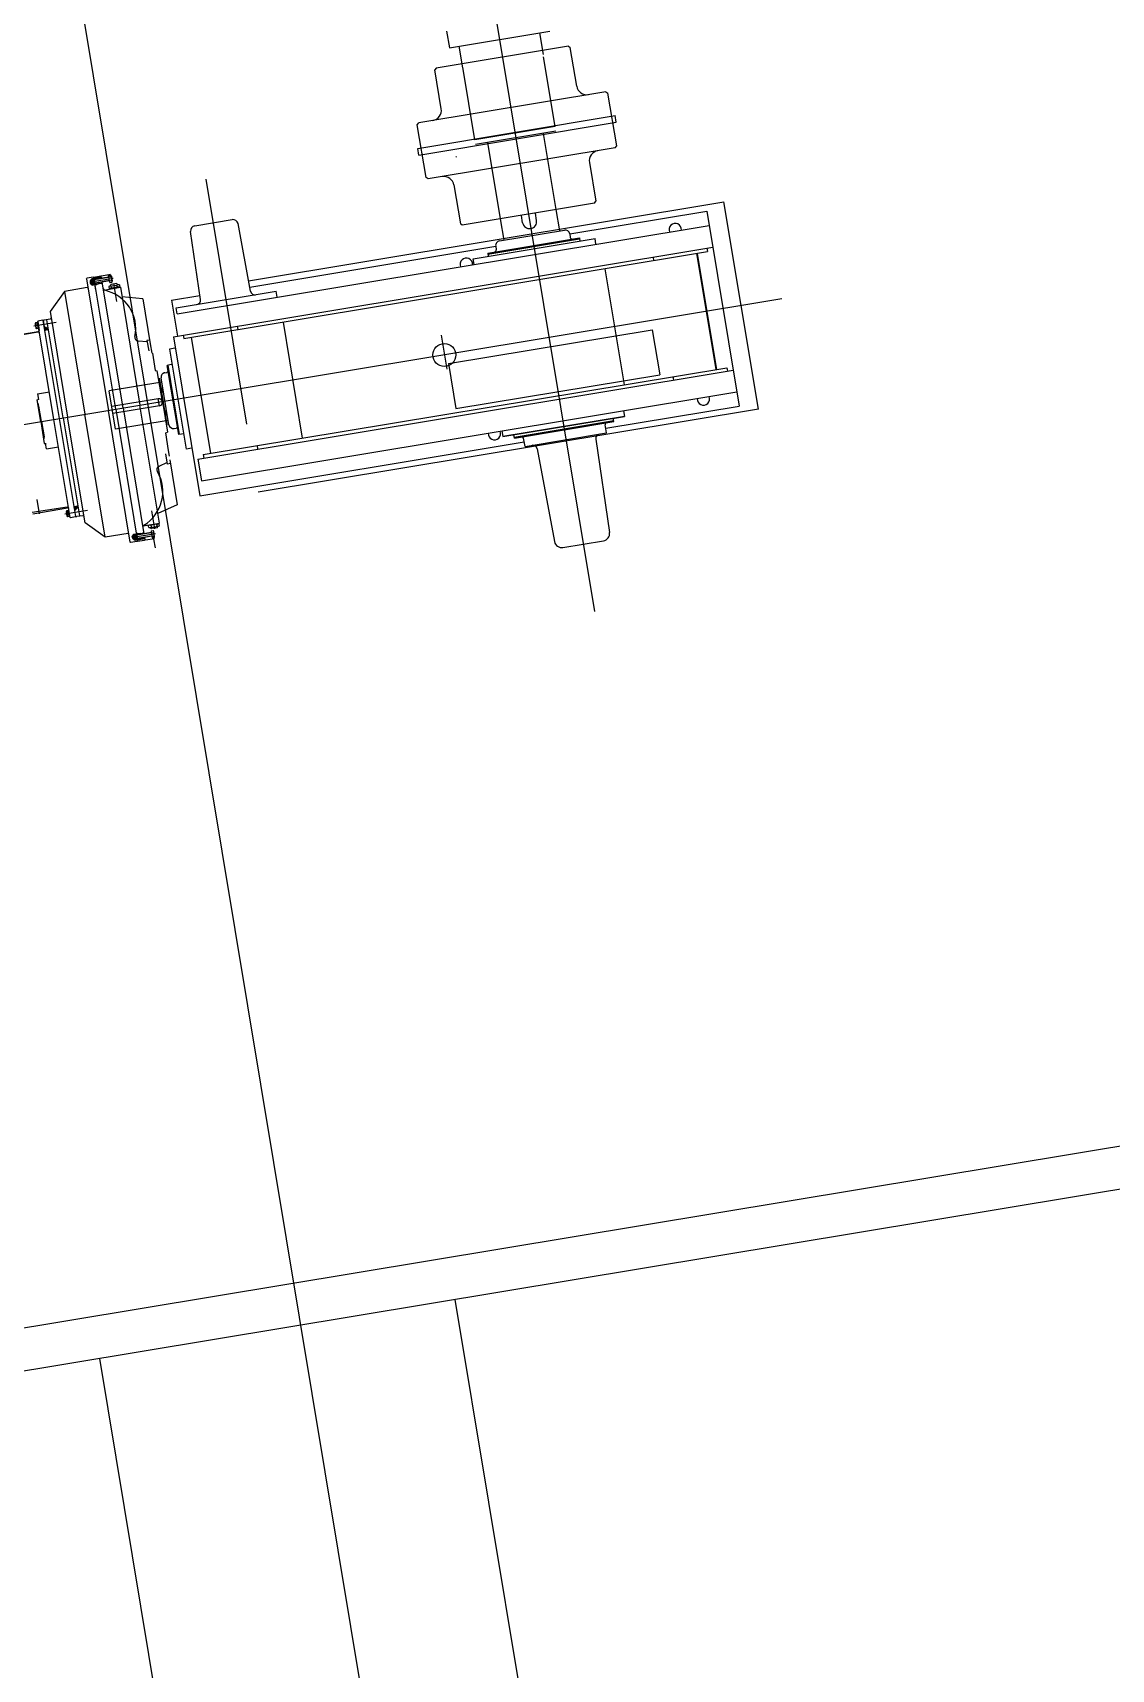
# Model space of a CAD drawing. Header units: millimetres. Extents: x -16232 to 52632, y -3739 to 20678.
# Drawn here: x 20606 to 20649.6, y 14669.2 to 14735.4 of the extents above; entities that cross this region are included whole.
import ezdxf

# ---------------------------------------------------------------- set-up
doc = ezdxf.new("R2010")
doc.units = ezdxf.units.MM
doc.header["$LTSCALE"] = 300
doc.header["$MEASUREMENT"] = 0
doc.layers.add('CINZA-8', color=8, linetype='Continuous')
pattern_1 = [(324.4254, (20599.26354, 14725.64225), (-0.0548078, -0.0766264), []), (234.4254, (20599.26354, 14725.64225), (-0.186242, -0.0984451), [0.2355247, -0.141315])]
pattern_2 = [(54.4254, (20601.56576, 14711.77387), (-0.0766264, 0.0548078), []), (144.4254, (20601.56576, 14711.77387), (-0.2080607, 0.0329891), [0.2355247, -0.141315])]

msp = doc.modelspace()

# ---------------------------------------------------------------- hatches: boundary and pattern name
at = {"layer": 'CINZA-8'}
h = msp.add_hatch(dxfattribs=at)
h.set_pattern_fill('ANSI38', color=256, scale=0.753679, angle=-170.5746, style=0)
h.set_pattern_definition(pattern_1)
h.paths.add_polyline_path([(20608.783, 14725.282), (20608.645, 14725.267), (20608.553, 14725.229), (20608.486, 14725.23), (20608.479, 14725.272), (20608.776, 14725.322)])
h.paths.add_polyline_path([(20608.749, 14725.485), (20608.452, 14725.436), (20608.444, 14725.48), (20608.449, 14725.481), (20608.531, 14725.501), (20608.618, 14725.504), (20608.665, 14725.521), (20608.722, 14725.515), (20608.743, 14725.523)])
h = msp.add_hatch(dxfattribs=at)
h.set_pattern_fill('ANSI38', color=256, scale=0.753679, angle=-170.5746, style=0)
h.set_pattern_definition(pattern_1)
h.paths.add_polyline_path([(20608.486, 14725.23), (20608.451, 14725.23), (20608.391, 14725.207), (20608.331, 14725.231), (20608.296, 14725.281), (20608.285, 14725.332), (20608.289, 14725.388), (20608.328, 14725.433), (20608.352, 14725.465), (20608.444, 14725.48), (20608.45, 14725.443), (20608.376, 14725.431), (20608.339, 14725.333), (20608.406, 14725.253), (20608.48, 14725.265)])
h = msp.add_hatch(dxfattribs=at)
h.set_pattern_fill('STEEL', color=256, scale=0.301472, angle=-170.5746, style=0)
h.set_pattern_definition([(324.4254, (20598.692323, 14725.547427), (-0.02192311, -0.03065058), []), (324.4254, (20598.69541, 14725.52884), (-0.02192311, -0.03065058), [])])
h.paths.add_polyline_path([(20608.465, 14725.354), (20608.391, 14725.342), (20608.378, 14725.422), (20608.385, 14725.433), (20608.441, 14725.442), (20608.452, 14725.435)])
h.paths.add_polyline_path([(20608.479, 14725.274), (20608.471, 14725.264), (20608.415, 14725.254), (20608.404, 14725.262), (20608.391, 14725.342), (20608.465, 14725.354)])
h = msp.add_hatch(dxfattribs=at)
h.set_pattern_fill('ANSI38', color=256, scale=0.753679, angle=-170.5746, style=0)
h.set_pattern_definition(pattern_1)
h.paths.add_polyline_path([(20606.562, 14723.438), (20606.58, 14723.399), (20606.565, 14723.396), (20606.444, 14723.483), (20606.436, 14723.497), (20606.433, 14723.513), (20606.446, 14723.52), (20606.471, 14723.51), (20606.501, 14723.504), (20606.518, 14723.482), (20606.552, 14723.473)])
h = msp.add_hatch(dxfattribs=at)
h.set_pattern_fill('ANSI37', color=256, scale=0.075368, angle=-170.5746, style=0)
h.set_pattern_definition([(324.4254, (20598.692323, 14725.547427), (-0.005480778, -0.007662644), []), (234.4254, (20598.692323, 14725.547427), (-0.007662644, 0.005480778), [])])
edge = h.paths.add_edge_path()
edge.add_ellipse((20606.482, 14723.415), major_axis=(0.0189, 0.0264), ratio=1, start_angle=135, end_angle=315)
edge.add_ellipse((20606.482, 14723.415), major_axis=(0.0189, 0.0264), ratio=1, start_angle=315, end_angle=495)
h = msp.add_hatch(dxfattribs=at)
h.set_pattern_fill('ANSI37', color=256, scale=0.075368, angle=-170.5746, style=0)
h.set_pattern_definition([(54.4254, (20600.994535, 14711.679046), (-0.007662644, 0.005480778), []), (144.4254, (20600.994535, 14711.679046), (-0.005480778, -0.007662644), [])])
edge = h.paths.add_edge_path()
edge.add_ellipse((20607.678, 14716.214), major_axis=(-0.0264, 0.0189), ratio=1, start_angle=45, end_angle=225)
edge.add_ellipse((20607.678, 14716.214), major_axis=(-0.0264, 0.0189), ratio=1, start_angle=225, end_angle=405)
h = msp.add_hatch(dxfattribs=at)
h.set_pattern_fill('ANSI38', color=256, scale=0.753679, angle=-170.5746, style=0)
h.set_pattern_definition(pattern_2)
h.paths.add_polyline_path([(20607.76, 14716.219), (20607.765, 14716.261), (20607.75, 14716.259), (20607.663, 14716.138), (20607.66, 14716.122), (20607.663, 14716.105), (20607.677, 14716.103), (20607.697, 14716.12), (20607.724, 14716.136), (20607.733, 14716.163), (20607.762, 14716.182)])
h = msp.add_hatch(dxfattribs=at)
h.set_pattern_fill('ANSI38', color=256, scale=0.753679, angle=-170.5746, style=0)
h.set_pattern_definition(pattern_2)
h.paths.add_polyline_path([(20610.16, 14715.144), (20610.128, 14715.132), (20610.063, 14715.135), (20610.014, 14715.093), (20609.996, 14715.034), (20610.003, 14714.983), (20610.025, 14714.931), (20610.076, 14714.9), (20610.11, 14714.878), (20610.202, 14714.894), (20610.196, 14714.93), (20610.121, 14714.918), (20610.055, 14714.999), (20610.092, 14715.096), (20610.166, 14715.109)])
h = msp.add_hatch(dxfattribs=at)
h.set_pattern_fill('STEEL', color=256, scale=0.301472, angle=-170.5746, style=0)
h.set_pattern_definition([(54.4254, (20600.994535, 14711.679046), (-0.03065058, 0.02192311), []), (54.4254, (20600.99145, 14711.697633), (-0.03065058, 0.02192311), [])])
h.paths.add_polyline_path([(20610.181, 14715.02), (20610.106, 14715.007), (20610.12, 14714.927), (20610.13, 14714.919), (20610.187, 14714.929), (20610.194, 14714.939)])
h.paths.add_polyline_path([(20610.167, 14715.1), (20610.157, 14715.107), (20610.101, 14715.098), (20610.093, 14715.087), (20610.106, 14715.007), (20610.181, 14715.02)])
h = msp.add_hatch(dxfattribs=at)
h.set_pattern_fill('ANSI38', color=256, scale=0.753679, angle=-170.5746, style=0)
h.set_pattern_definition(pattern_2)
h.paths.add_polyline_path([(20610.458, 14715.19), (20610.323, 14715.16), (20610.223, 14715.166), (20610.16, 14715.144), (20610.167, 14715.101), (20610.465, 14715.151)])
h.paths.add_polyline_path([(20610.492, 14714.987), (20610.194, 14714.938), (20610.202, 14714.894), (20610.206, 14714.894), (20610.29, 14714.901), (20610.374, 14714.927), (20610.424, 14714.926), (20610.476, 14714.951), (20610.498, 14714.95)])

# ---------------------------------------------------------------- linework, layer by layer
for p, q in [((20590.671, 14840.534), (20649.367, 14486.954)), ((20616.791, 14783.716), (20628.697, 14711.995)), ((20622.712, 14735.482), (20622.825, 14734.805)), ((20622.825, 14734.805), (20626.885, 14735.479)), ((20627.64, 14734.882), (20622.294, 14733.994)), ((20623.368, 14734.005), (20623.224, 14734.872)), ((20626.629, 14734.547), (20626.486, 14735.413)), ((20627.64, 14734.882), (20627.719, 14734.825)), ((20627.979, 14733.255), (20627.719, 14734.825)), ((20627.103, 14731.622), (20626.634, 14734.452)), ((20622.294, 14733.994), (20622.238, 14733.915)), ((20622.498, 14732.345), (20622.238, 14733.915)), ((20623.855, 14731.083), (20623.366, 14734.029)), ((20629.163, 14733.035), (20621.584, 14731.776)), ((20629.163, 14733.035), (20629.242, 14732.978)), ((20629.597, 14730.84), (20629.242, 14732.978)), ((20621.528, 14731.698), (20621.584, 14731.776)), ((20621.883, 14729.559), (20621.528, 14731.698)), ((20621.548, 14730.741), (20629.533, 14732.067)), ((20621.593, 14730.471), (20629.578, 14731.796)), ((20627.103, 14731.622), (20623.855, 14731.083)), ((20629.578, 14731.796), (20629.533, 14732.067)), ((20627.135, 14731.432), (20623.886, 14730.893)), ((20624.896, 14727.89), (20624.383, 14730.976)), ((20627.15, 14728.264), (20626.638, 14731.35)), ((20629.541, 14730.761), (20629.597, 14730.84)), ((20621.593, 14730.471), (20621.548, 14730.741)), ((20629.541, 14730.761), (20621.962, 14729.503)), ((20623.112, 14730.392), (20623.086, 14730.411)), ((20628.492, 14730.17), (20628.752, 14728.6)), ((20614.634, 14719.578), (20612.988, 14729.497)), ((20621.962, 14729.503), (20621.883, 14729.559)), ((20623.01, 14729.26), (20623.271, 14727.69)), ((20614.702, 14725.386), (20633.936, 14728.579)), ((20628.696, 14728.521), (20623.35, 14727.633)), ((20627.294, 14727.4), (20627.15, 14728.264)), ((20627.695, 14727.278), (20633.242, 14728.199)), ((20628.696, 14728.521), (20628.752, 14728.6)), ((20633.242, 14728.199), (20634.552, 14720.309)), ((20635.328, 14720.191), (20633.936, 14728.579)), ((20611.811, 14724.05), (20633.337, 14727.624)), ((20612.52, 14727.606), (20614.041, 14727.859)), ((20614.78, 14724.963), (20614.273, 14727.696)), ((20623.35, 14727.633), (20623.271, 14727.69)), ((20625.039, 14727.026), (20624.896, 14727.89)), ((20625.79, 14727.734), (20625.741, 14728.03)), ((20626.354, 14727.828), (20626.305, 14728.124)), ((20612.756, 14724.627), (20612.353, 14727.377)), ((20623.789, 14726.272), (20628.72, 14727.09)), ((20624.376, 14726.507), (20628.089, 14727.123)), ((20624.383, 14726.467), (20628.095, 14727.083)), ((20624.851, 14726.995), (20627.481, 14727.432)), ((20627.694, 14727.279), (20627.719, 14727.132)), ((20628.089, 14727.123), (20628.111, 14726.989)), ((20628.758, 14726.864), (20628.72, 14727.09)), ((20611.657, 14723.12), (20633.483, 14726.743)), ((20612.08, 14723.045), (20633.272, 14726.563)), ((20614.749, 14725.129), (20624.699, 14726.781)), ((20623.827, 14726.045), (20623.789, 14726.272)), ((20624.376, 14726.507), (20624.399, 14726.373)), ((20624.699, 14726.782), (20624.723, 14726.634)), ((20631.066, 14726.342), (20631.089, 14726.201)), ((20632.832, 14726.49), (20633.611, 14721.794)), ((20632.849, 14726.493), (20633.629, 14721.797)), ((20633.249, 14726.704), (20633.272, 14726.563)), ((20608.421, 14725.53), (20608.153, 14725.486)), ((20608.438, 14725.518), (20608.421, 14725.53)), ((20608.436, 14725.533), (20608.718, 14725.58)), ((20609.323, 14720.187), (20608.436, 14725.533)), ((20608.523, 14725.005), (20608.438, 14725.518)), ((20609.048, 14725.527), (20608.453, 14725.429)), ((20609.05, 14725.516), (20608.455, 14725.417)), ((20608.735, 14725.567), (20608.718, 14725.58)), ((20608.75, 14725.478), (20608.735, 14725.567)), ((20608.755, 14725.586), (20609.117, 14725.646)), ((20609.037, 14725.594), (20609.123, 14725.609)), ((20609.083, 14725.312), (20609.037, 14725.594)), ((20609.048, 14725.524), (20609.134, 14725.538)), ((20609.092, 14725.565), (20609.083, 14725.62)), ((20609.147, 14725.576), (20609.182, 14725.364)), ((20629.115, 14725.873), (20629.895, 14721.177)), ((20607.248, 14724.953), (20606.665, 14724.139)), ((20608.17, 14725.107), (20607.248, 14724.953)), ((20607.248, 14724.953), (20608.073, 14719.979)), ((20608.141, 14725.468), (20608.153, 14725.486)), ((20608.141, 14725.468), (20608.195, 14725.141)), ((20608.144, 14725.446), (20609.026, 14720.138)), ((20609.223, 14725.48), (20608.313, 14725.329)), ((20608.339, 14725.333), (20608.376, 14725.431)), ((20608.406, 14725.253), (20608.339, 14725.333)), ((20608.45, 14725.443), (20608.376, 14725.431)), ((20608.406, 14725.253), (20608.376, 14725.431)), ((20608.378, 14725.422), (20608.385, 14725.433)), ((20608.415, 14725.254), (20608.404, 14725.262)), ((20608.48, 14725.265), (20608.406, 14725.253)), ((20608.452, 14725.435), (20608.441, 14725.442)), ((20608.749, 14725.485), (20608.452, 14725.436)), ((20608.464, 14725.43), (20608.455, 14725.417)), ((20608.489, 14725.282), (20608.464, 14725.43)), ((20608.471, 14725.264), (20608.479, 14725.274)), ((20609.07, 14725.39), (20608.476, 14725.291)), ((20608.489, 14725.282), (20608.476, 14725.291)), ((20609.072, 14725.379), (20608.478, 14725.28)), ((20608.776, 14725.322), (20608.479, 14725.272)), ((20609.62, 14720.236), (20608.775, 14725.329)), ((20608.849, 14725.01), (20609.513, 14725.12)), ((20609.041, 14725.152), (20609.059, 14725.045)), ((20609.487, 14725.139), (20609.055, 14725.067)), ((20609.072, 14725.382), (20609.158, 14725.397)), ((20609.083, 14725.312), (20609.169, 14725.326)), ((20609.11, 14725.172), (20609.401, 14725.22)), ((20609.118, 14725.217), (20609.11, 14725.172)), ((20609.363, 14725.268), (20609.131, 14725.23)), ((20609.133, 14725.08), (20609.137, 14725.058)), ((20609.159, 14725.085), (20609.144, 14725.177)), ((20609.363, 14724.547), (20609.243, 14725.273)), ((20609.382, 14725.122), (20609.367, 14725.214)), ((20609.378, 14725.26), (20609.401, 14725.22)), ((20609.408, 14725.126), (20609.412, 14725.104)), ((20609.472, 14725.224), (20609.49, 14725.117)), ((20609.513, 14725.12), (20610.304, 14720.35)), ((20611.772, 14724.284), (20615.822, 14724.957)), ((20615.861, 14724.723), (20615.822, 14724.957)), ((20636.275, 14724.649), (20572.661, 14714.089)), ((20610.426, 14724.653), (20609.576, 14724.736)), ((20610.732, 14722.835), (20610.43, 14724.654)), ((20611.58, 14724.603), (20612.732, 14724.794)), ((20611.58, 14724.603), (20611.822, 14723.147)), ((20611.811, 14724.05), (20611.772, 14724.284)), ((20606.919, 14723.692), (20606.008, 14723.541)), ((20606.068, 14723.643), (20606.098, 14723.463)), ((20606.144, 14723.687), (20606.077, 14723.676)), ((20606.154, 14723.627), (20606.087, 14723.616)), ((20606.174, 14723.506), (20606.107, 14723.495)), ((20606.144, 14723.687), (20606.184, 14723.446)), ((20606.147, 14723.672), (20606.177, 14723.677)), ((20606.16, 14723.594), (20606.194, 14723.574)), ((20606.165, 14723.565), (20606.199, 14723.545)), ((20606.166, 14723.738), (20606.176, 14723.752)), ((20606.166, 14723.738), (20606.228, 14723.367)), ((20606.376, 14723.785), (20606.176, 14723.752)), ((20606.825, 14719.772), (20606.177, 14723.677)), ((20606.39, 14723.775), (20606.376, 14723.785)), ((20606.39, 14723.775), (20606.455, 14723.378)), ((20607.048, 14719.809), (20606.39, 14723.775)), ((20606.67, 14723.834), (20606.432, 14723.794)), ((20607.197, 14719.834), (20606.538, 14723.8)), ((20606.665, 14724.139), (20607.375, 14719.864)), ((20614.239, 14723.549), (20614.263, 14723.408)), ((20616.095, 14723.712), (20616.875, 14719.015)), ((20606.185, 14723.306), (20604.772, 14723.056)), ((20604.78, 14723.104), (20606.187, 14723.337)), ((20606.184, 14723.446), (20606.117, 14723.435)), ((20606.182, 14723.461), (20606.212, 14723.466)), ((20606.437, 14723.487), (20606.565, 14723.396)), ((20606.58, 14723.399), (20606.455, 14723.378)), ((20610.598, 14722.906), (20610.234, 14722.942)), ((20610.708, 14722.984), (20610.589, 14722.964)), ((20610.589, 14722.964), (20610.658, 14722.548)), ((20611.657, 14723.12), (20612.725, 14716.686)), ((20612.056, 14723.186), (20612.08, 14723.045)), ((20612.379, 14723.095), (20613.159, 14718.398)), ((20622.49, 14723.189), (20622.719, 14721.806)), ((20622.787, 14722.032), (20631.038, 14723.402)), ((20631.038, 14723.402), (20631.34, 14721.584)), ((20610.795, 14722.456), (20610.732, 14722.835)), ((20610.81, 14722.457), (20610.795, 14722.456)), ((20610.81, 14722.457), (20610.927, 14721.752)), ((20611.732, 14722.656), (20611.498, 14722.617)), ((20611.498, 14722.617), (20612.17, 14718.566)), ((20610.927, 14721.752), (20611.005, 14721.744)), ((20611.212, 14720.5), (20611.005, 14721.744)), ((20611.314, 14721.663), (20611.399, 14721.677)), ((20611.515, 14721.979), (20611.409, 14721.961)), ((20611.874, 14719.158), (20611.409, 14721.961)), ((20611.908, 14719.163), (20611.442, 14721.967)), ((20611.602, 14721.993), (20611.515, 14721.979)), ((20612.648, 14718.169), (20634.31, 14721.765)), ((20612.86, 14718.349), (20634.052, 14721.867)), ((20622.787, 14722.032), (20623.089, 14720.214)), ((20623.089, 14720.214), (20631.34, 14721.584)), ((20634.052, 14721.867), (20634.075, 14721.726)), ((20606.157, 14720.807), (20606.64, 14720.887)), ((20611.193, 14721.28), (20609.063, 14720.926)), ((20609.319, 14719.379), (20609.063, 14720.926)), ((20611.411, 14719.548), (20611.097, 14721.442)), ((20611.479, 14719.559), (20611.164, 14721.453)), ((20611.188, 14721.063), (20611.221, 14720.865)), ((20612.794, 14717.288), (20634.456, 14720.884)), ((20631.869, 14721.504), (20631.892, 14721.363)), ((20606.144, 14720.562), (20606.216, 14720.588)), ((20606.29, 14719.683), (20606.144, 14720.562)), ((20606.157, 14720.807), (20606.194, 14720.58)), ((20606.176, 14720.426), (20606.415, 14718.985)), ((20606.216, 14720.313), (20606.181, 14720.338)), ((20606.319, 14719.688), (20606.216, 14720.313)), ((20611.046, 14720.606), (20609.168, 14720.294)), ((20611.093, 14720.324), (20609.214, 14720.012)), ((20609.62, 14720.236), (20610.466, 14715.143)), ((20611.096, 14715.579), (20610.304, 14720.35)), ((20611.093, 14720.324), (20611.046, 14720.606)), ((20611.212, 14720.5), (20611.418, 14719.256)), ((20635.328, 14720.191), (20615.09, 14716.831)), ((20629.158, 14719.413), (20634.552, 14720.309)), ((20606.29, 14719.683), (20606.435, 14718.804)), ((20606.319, 14719.688), (20606.423, 14719.064)), ((20607.483, 14715.806), (20606.825, 14719.772)), ((20607.706, 14715.843), (20607.048, 14719.809)), ((20607.197, 14719.834), (20607.855, 14715.868)), ((20608.085, 14715.588), (20607.375, 14719.864)), ((20608.899, 14715.005), (20608.073, 14719.979)), ((20609.911, 14714.807), (20609.026, 14720.138)), ((20611.45, 14719.733), (20609.319, 14719.379)), ((20609.323, 14720.187), (20610.21, 14714.841)), ((20611.375, 14719.936), (20611.342, 14720.135)), ((20629.914, 14719.897), (20624.983, 14719.079)), ((20624.983, 14719.079), (20629.914, 14719.897)), ((20625.454, 14719.06), (20629.474, 14719.728)), ((20625.461, 14719.02), (20629.481, 14719.688)), ((20629.189, 14719.226), (20629.134, 14719.56)), ((20629.481, 14719.688), (20629.459, 14719.822)), ((20629.877, 14720.124), (20629.914, 14719.897)), ((20606.423, 14719.064), (20606.398, 14719.029)), ((20611.347, 14719.224), (20611.418, 14719.256)), ((20611.464, 14718.519), (20611.347, 14719.224)), ((20611.688, 14719.41), (20611.773, 14719.424)), ((20611.98, 14719.176), (20611.874, 14719.158)), ((20612.067, 14719.19), (20611.98, 14719.176)), ((20612.725, 14716.686), (20625.855, 14718.865)), ((20624.945, 14719.305), (20624.983, 14719.079)), ((20625.461, 14719.02), (20625.439, 14719.154)), ((20625.886, 14718.677), (20625.831, 14719.012)), ((20625.886, 14718.677), (20629.189, 14719.226)), ((20628.751, 14718.974), (20629.304, 14715.199)), ((20606.435, 14718.804), (20606.512, 14718.803)), ((20606.527, 14718.577), (20606.489, 14718.804)), ((20606.527, 14718.577), (20607.01, 14718.658)), ((20611.418, 14717.968), (20611.349, 14718.384)), ((20611.464, 14718.519), (20611.449, 14718.515)), ((20611.449, 14718.515), (20611.488, 14718.285)), ((20612.404, 14718.605), (20612.17, 14718.566)), ((20612.86, 14718.349), (20612.883, 14718.208)), ((20615.042, 14718.711), (20615.066, 14718.57)), ((20626.383, 14718.581), (20627.078, 14714.829)), ((20611.408, 14718.025), (20611.075, 14717.874)), ((20611.537, 14717.987), (20611.418, 14717.968)), ((20611.512, 14718.136), (20611.814, 14716.317)), ((20612.648, 14718.169), (20612.794, 14717.288)), ((20607.361, 14716.221), (20605.943, 14716.001)), ((20606.131, 14716.529), (20606.226, 14715.956)), ((20607.765, 14716.261), (20607.64, 14716.24)), ((20607.658, 14716.131), (20607.75, 14716.259)), ((20611.81, 14716.316), (20611.033, 14715.963)), ((20605.966, 14715.959), (20607.373, 14716.192)), ((20608.18, 14716.093), (20607.27, 14715.942)), ((20607.359, 14715.864), (20607.329, 14716.045)), ((20607.406, 14716.088), (20607.339, 14716.077)), ((20607.416, 14716.028), (20607.349, 14716.017)), ((20607.436, 14715.908), (20607.369, 14715.897)), ((20607.446, 14715.847), (20607.379, 14715.836)), ((20607.446, 14715.847), (20607.406, 14716.088)), ((20607.408, 14716.074), (20607.438, 14716.078)), ((20607.425, 14715.97), (20607.451, 14716)), ((20607.43, 14715.941), (20607.456, 14715.971)), ((20607.443, 14715.862), (20607.473, 14715.867)), ((20607.483, 14715.806), (20607.497, 14715.796)), ((20607.696, 14715.829), (20607.497, 14715.796)), ((20607.706, 14715.843), (20607.696, 14715.829)), ((20607.991, 14715.878), (20607.753, 14715.839)), ((20608.899, 14715.005), (20608.085, 14715.588)), ((20610.433, 14715.469), (20611.096, 14715.579)), ((20611.078, 14715.553), (20610.647, 14715.482)), ((20610.77, 14716.073), (20610.89, 14715.348)), ((20611, 14715.54), (20610.996, 14715.563)), ((20611.092, 14715.469), (20611.074, 14715.576)), ((20609.822, 14715.159), (20608.899, 14715.005)), ((20610.938, 14715.145), (20610.028, 14714.994)), ((20610.092, 14715.096), (20610.055, 14714.999)), ((20610.055, 14714.999), (20610.121, 14714.918)), ((20610.166, 14715.109), (20610.092, 14715.096)), ((20610.092, 14715.096), (20610.121, 14714.918)), ((20610.101, 14715.098), (20610.093, 14715.087)), ((20610.12, 14714.927), (20610.13, 14714.919)), ((20610.196, 14714.93), (20610.121, 14714.918)), ((20610.157, 14715.107), (20610.167, 14715.1)), ((20610.465, 14715.151), (20610.167, 14715.101)), ((20610.763, 14715.193), (20610.168, 14715.094)), ((20610.765, 14715.181), (20610.17, 14715.083)), ((20610.18, 14715.096), (20610.17, 14715.083)), ((20610.18, 14715.096), (20610.204, 14714.947)), ((20610.194, 14714.939), (20610.187, 14714.929)), ((20610.786, 14715.055), (20610.191, 14714.956)), ((20610.204, 14714.947), (20610.191, 14714.956)), ((20610.788, 14715.044), (20610.193, 14714.945)), ((20610.492, 14714.987), (20610.194, 14714.938)), ((20610.491, 14714.995), (20610.505, 14714.905)), ((20610.505, 14714.905), (20610.493, 14714.888)), ((20610.53, 14714.894), (20610.891, 14714.954)), ((20610.661, 14715.397), (20610.643, 14715.504)), ((20610.725, 14715.495), (20610.721, 14715.517)), ((20610.732, 14715.401), (20611.023, 14715.449)), ((20610.755, 14715.36), (20610.732, 14715.401)), ((20610.751, 14715.499), (20610.766, 14715.406)), ((20610.752, 14715.26), (20610.838, 14715.274)), ((20610.752, 14715.26), (20610.799, 14714.977)), ((20610.764, 14715.189), (20610.85, 14715.203)), ((20611.002, 14715.391), (20610.77, 14715.353)), ((20610.787, 14715.048), (20610.873, 14715.062)), ((20610.799, 14714.977), (20610.885, 14714.991)), ((20610.842, 14715.022), (20610.851, 14714.968)), ((20610.858, 14714.927), (20610.917, 14714.57)), ((20610.897, 14715.03), (20610.862, 14715.242)), ((20610.974, 14715.536), (20610.989, 14715.443)), ((20611.015, 14715.403), (20611.023, 14715.449)), ((20609.911, 14714.807), (20609.928, 14714.794)), ((20610.196, 14714.839), (20609.928, 14714.794)), ((20610.208, 14714.856), (20610.196, 14714.839)), ((20610.21, 14714.841), (20610.493, 14714.888)), ((20627.422, 14714.588), (20629.057, 14714.859)), ((20712.327, 14700.712), (20545.471, 14673.013)), ((20691.103, 14695.45), (20583.105, 14677.522)), ((20623.05, 14684.153), (21014.921, 12323.545)), ((20608.664, 14681.765), (21000.536, 12321.157))]:
    msp.add_line(p, q, dxfattribs=at)
for points in [[(20608.743, 14725.523), (20608.722, 14725.515), (20608.665, 14725.521), (20608.618, 14725.504), (20608.531, 14725.501), (20608.449, 14725.481), (20608.352, 14725.465), (20608.328, 14725.433), (20608.289, 14725.388), (20608.285, 14725.332), (20608.296, 14725.281), (20608.331, 14725.231), (20608.391, 14725.207), (20608.451, 14725.23), (20608.553, 14725.229), (20608.645, 14725.267), (20608.783, 14725.282)], [(20606.433, 14723.513), (20606.446, 14723.52), (20606.471, 14723.51), (20606.501, 14723.504), (20606.518, 14723.482), (20606.552, 14723.473), (20606.562, 14723.438), (20606.58, 14723.399)], [(20607.663, 14716.105), (20607.677, 14716.103), (20607.697, 14716.12), (20607.724, 14716.136), (20607.733, 14716.163), (20607.762, 14716.182), (20607.76, 14716.219), (20607.765, 14716.261)], [(20610.498, 14714.95), (20610.476, 14714.951), (20610.424, 14714.926), (20610.374, 14714.927), (20610.29, 14714.901), (20610.206, 14714.894), (20610.11, 14714.878), (20610.076, 14714.9), (20610.025, 14714.931), (20610.003, 14714.983), (20609.996, 14715.034), (20610.014, 14715.093), (20610.063, 14715.135), (20610.128, 14715.132), (20610.223, 14715.166), (20610.323, 14715.16), (20610.458, 14715.19)]]:
    msp.add_lwpolyline(points, dxfattribs=at)
for points, const_width in [([(20609.101, 14725.567, 1), (20609.082, 14725.564, 1)], 0.0188), ([(20609.418, 14725.16, 1), (20609.398, 14725.156, 1)], 0.0211), ([(20606.136, 14723.576, 1), (20606.116, 14723.572, 1)], 0.0211), ([(20607.381, 14715.947, 1), (20607.402, 14715.95, 1)], 0.0211), ([(20610.833, 14715.021, 1), (20610.851, 14715.024, 1)], 0.0188), ([(20610.999, 14715.508, 1), (20611.02, 14715.512, 1)], 0.0211)]:
    msp.add_lwpolyline(points, format="xyb", close=True, dxfattribs=dict(at, const_width=const_width))
for centre, radius in [((20606.482, 14723.415), 0.0324), ((20622.624, 14722.383), 0.464), ((20607.678, 14716.214), 0.0324)]:
    msp.add_circle(centre, radius, dxfattribs=at)
for centre, radius, start, end in [((20628.385, 14733.323), 0.412, 189.42544, 279.42538), ((20622.092, 14732.278), 0.412, 279.42538, 9.42544), ((20628.898, 14730.237), 0.412, 99.42538, 189.42544), ((20622.604, 14729.192), 0.412, 9.42544, 99.42538), ((20612.553, 14727.407), 0.202, 99.42538, 188.34598), ((20614.074, 14727.659), 0.202, 10.50485, 99.42538), ((20626.072, 14727.781), 0.286, 189.42544, 9.42544), ((20631.965, 14727.456), 0.25, 355.65128, 203.19233), ((20624.882, 14726.812), 0.185, 99.42538, 189.42544), ((20627.512, 14727.249), 0.185, 9.42544, 99.42538), ((20627.787, 14727.143), 0.069, 189.42544, 279.42538), ((20623.512, 14726.053), 0.25, 355.65128, 203.19964), ((20624.655, 14726.623), 0.069, 279.42538, 9.42544), ((20609.103, 14725.569), 0.0441, 315.07485, 63.77596), ((20609.017, 14725.446), 0.149, 9.42544, 38.21855), ((20608.165, 14725.136), 0.0301, 279.42538, 9.42544), ((20608.894, 14725.071), 0.0754, 189.42544, 258.10173), ((20608.552, 14723.448), 1.583, 348.13807, 78.10173), ((20609.121, 14725.003), 0.17, 93.78602, 118.22189), ((20609.133, 14725.215), 0.0151, 99.42538, 169.77162), ((20609.017, 14725.446), 0.149, 340.63228, 9.42544), ((20609.138, 14725.357), 0.0441, 315.07485, 63.77596), ((20609.365, 14725.253), 0.0151, 29.07921, 99.42538), ((20609.445, 14725.056), 0.17, 80.62895, 105.06477), ((20614.957, 14724.995), 0.18, 190.50485, 279.42538), ((20612.578, 14724.601), 0.18, 279.42538, 8.34598), ((20606.106, 14723.65), 0.0384, 136.86261, 241.9882), ((20606.212, 14723.574), 0.131, 161.68601, 217.16474), ((20606.44, 14723.75), 0.0452, 99.42538, 189.42544), ((20606.663, 14723.878), 0.0452, 279.42538, 9.42544), ((20606.136, 14723.469), 0.0384, 136.86261, 241.9882), ((20606.176, 14723.358), 0.0528, 280.02455, 9.42544), ((20606.18, 14723.382), 0.0452, 279.42538, 9.42544), ((20610.249, 14723.092), 0.151, 168.13807, 264.42543), ((20611.344, 14721.483), 0.182, 99.42538, 189.42544), ((20611.39, 14721.733), 0.0562, 279.42538, 292.02536), ((20611.39, 14721.733), 0.0562, 292.02536, 9.42544), ((20611.07, 14720.465), 0.143, 279.42538, 99.42538), ((20633.104, 14720.599), 0.25, 175.65117, 23.19952), ((20611.658, 14719.589), 0.182, 189.42544, 279.42538), ((20629.202, 14719.571), 0.069, 99.42538, 189.42544), ((20611.783, 14719.368), 0.0562, 86.82545, 99.42538), ((20611.783, 14719.368), 0.0562, 9.42544, 86.82545), ((20624.65, 14719.196), 0.25, 175.65851, 23.19952), ((20625.763, 14719.001), 0.069, 9.42544, 99.42538), ((20628.929, 14719), 0.18, 99.42538, 188.34598), ((20626.206, 14718.548), 0.18, 10.50485, 99.42538), ((20609.648, 14716.851), 1.583, 300.74905, 30.71271), ((20611.138, 14717.737), 0.151, 114.42541, 210.71271), ((20607.369, 14716.169), 0.0528, 9.42544, 98.82625), ((20607.367, 14716.051), 0.0384, 136.86261, 241.9882), ((20607.473, 14715.976), 0.131, 161.68601, 217.16474), ((20607.397, 14715.87), 0.0384, 136.86261, 241.9882), ((20607.381, 14716.148), 0.0452, 9.42544, 99.42538), ((20607.745, 14715.883), 0.0452, 189.42544, 279.42538), ((20607.998, 14715.834), 0.0452, 9.42544, 99.42538), ((20609.827, 14715.129), 0.0301, 9.42544, 99.42538), ((20610.495, 14715.426), 0.0754, 120.74905, 189.42544), ((20610.688, 14715.564), 0.17, 260.62895, 285.06477), ((20610.768, 14715.367), 0.0151, 209.07921, 279.42538), ((20610.819, 14715.234), 0.0441, 315.07485, 63.77596), ((20610.733, 14715.111), 0.149, 9.42544, 38.21855), ((20610.733, 14715.111), 0.149, 340.63228, 9.42544), ((20610.854, 14715.022), 0.0441, 315.07485, 63.77596), ((20611, 14715.406), 0.0151, 279.42538, 349.77162), ((20611.012, 14715.618), 0.17, 273.78602, 298.22189), ((20629.008, 14715.155), 0.3, 279.42538, 8.34598), ((20627.373, 14714.884), 0.3, 190.50485, 279.42538)]:
    msp.add_arc(centre, radius, start, end, dxfattribs=at)

doc.saveas('drawing.dxf')
